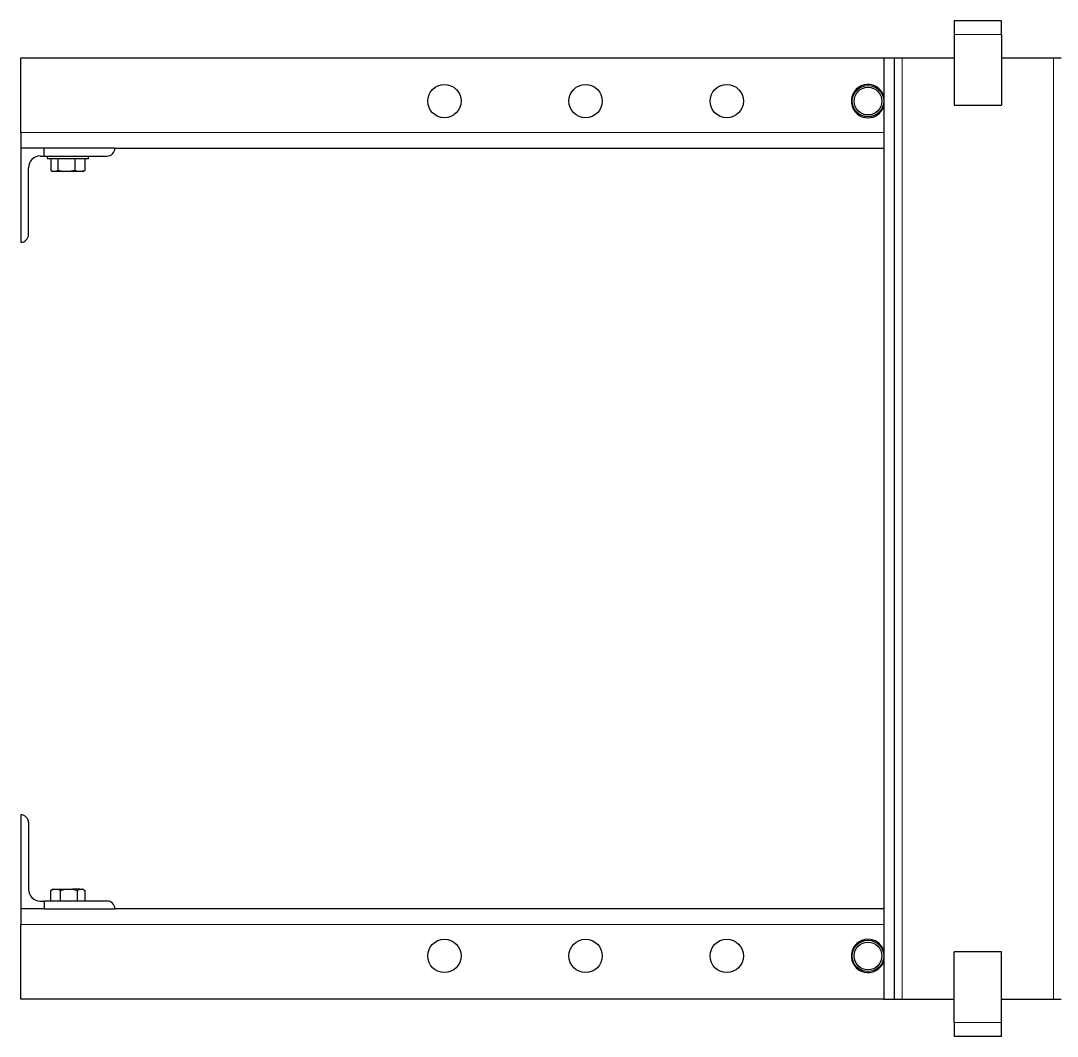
# Model space of a CAD drawing. Header units: millimetres. Extents: x 15 to 1184, y 5 to 836.
# Drawn here: x 270.3 to 438.1, y 495.3 to 659.8 of the extents above; entities that cross this region are included whole.
import ezdxf

# ---------------------------------------------------------------- set-up
doc = ezdxf.new("R2010")
doc.units = ezdxf.units.MM

msp = doc.modelspace()

# ---------------------------------------------------------------- linework, layer by layer
at = {"color": 7, "linetype": 'Continuous', "lineweight": 25}
for p, q in [((429.01, 659.78), (421.39, 659.78)), ((421.39, 659.78), (421.39, 657.56)), ((429.01, 657.56), (429.01, 659.78)), ((421.39, 657.56), (421.39, 646.13)), ((429.01, 657.56), (429.01, 646.13)), ((270.26, 641.68), (270.26, 653.75)), ((270.26, 653.75), (409.96, 653.75)), ((409.96, 653.75), (411.7, 653.75)), ((409.96, 653.75), (409.96, 501.35)), ((411.7, 501.35), (411.7, 653.75)), ((411.7, 653.75), (412.97, 653.75)), ((412.97, 653.75), (421.39, 653.75)), ((429.01, 653.75), (437.43, 653.75)), ((437.43, 653.75), (438.7, 653.75)), ((421.39, 646.13), (429.01, 646.13)), ((270.26, 641.68), (270.26, 639.14)), ((270.26, 639.14), (270.26, 623.9)), ((274.07, 639.14), (270.26, 639.14)), ((273.43, 637.87), (274.07, 637.87)), ((274.07, 637.87), (274.07, 639.14)), ((285.5, 639.14), (274.07, 639.14)), ((274.07, 637.87), (284.23, 637.87)), ((274.55, 637.87), (274.55, 637.39)), ((281.21, 637.39), (281.21, 637.87)), ((285.5, 639.14), (409.96, 639.14)), ((281.21, 637.39), (274.55, 637.39)), ((275.13, 637.39), (275.13, 635.52)), ((275.14, 637.39), (275.14, 635.52)), ((276.27, 637.39), (276.27, 635.52)), ((279, 637.39), (279, 635.52)), ((280.61, 637.39), (280.61, 635.52)), ((280.63, 637.39), (280.63, 635.52)), ((271.53, 625.17), (271.53, 635.97)), ((275.48, 635.34), (275.14, 635.52)), ((275.26, 635.44), (275.43, 635.34)), ((275.43, 635.34), (275.48, 635.34)), ((275.93, 635.34), (275.48, 635.34)), ((276.27, 635.52), (275.93, 635.34)), ((277.08, 635.34), (275.93, 635.34)), ((277.08, 635.34), (276.27, 635.52)), ((278.18, 635.34), (277.08, 635.34)), ((279, 635.52), (278.18, 635.34)), ((279.48, 635.34), (278.18, 635.34)), ((279.48, 635.34), (279, 635.52)), ((280.13, 635.34), (279.48, 635.34)), ((280.61, 635.52), (280.13, 635.34)), ((280.32, 635.34), (280.13, 635.34)), ((280.32, 635.34), (280.49, 635.44)), ((280.49, 635.45), (280.61, 635.52)), ((270.26, 531.19), (270.26, 515.95)), ((271.53, 529.92), (271.53, 519.13)), ((275.14, 518.94), (275.61, 519.12)), ((275.25, 519), (275.14, 518.94)), ((275.14, 517.22), (275.14, 518.94)), ((275.43, 519.12), (275.24, 519.01)), ((275.43, 519.12), (275.61, 519.12)), ((275.61, 519.12), (276.24, 519.12)), ((276.24, 519.12), (276.71, 518.94)), ((276.24, 519.12), (277.52, 519.12)), ((276.71, 518.94), (277.52, 519.12)), ((276.71, 517.22), (276.71, 518.94)), ((277.52, 519.12), (278.63, 519.12)), ((278.63, 519.12), (279.45, 518.94)), ((279.8, 519.12), (278.63, 519.12)), ((279.45, 518.94), (279.8, 519.12)), ((279.45, 517.22), (279.45, 518.94)), ((279.8, 519.12), (280.27, 519.12)), ((280.27, 519.12), (280.62, 518.94)), ((280.32, 519.12), (280.27, 519.12)), ((280.52, 519.01), (280.32, 519.12)), ((280.62, 518.94), (280.62, 517.22)), ((273.43, 517.22), (274.07, 517.22)), ((274.07, 517.22), (274.07, 515.95)), ((284.23, 517.22), (274.07, 517.22)), ((270.26, 515.95), (270.26, 513.41)), ((274.07, 515.95), (270.26, 515.95)), ((274.07, 515.95), (285.5, 515.95)), ((409.96, 515.95), (285.5, 515.95)), ((270.26, 501.35), (270.26, 513.41)), ((421.39, 497.54), (421.39, 508.97)), ((429.01, 508.97), (421.39, 508.97)), ((429.01, 497.54), (429.01, 508.97)), ((409.96, 501.35), (270.26, 501.35)), ((409.96, 501.35), (411.7, 501.35)), ((411.7, 501.35), (412.97, 501.35)), ((412.97, 501.35), (421.39, 501.35)), ((429.01, 501.35), (437.43, 501.35)), ((437.43, 501.35), (438.7, 501.35)), ((421.39, 497.54), (421.39, 495.32)), ((429.01, 495.32), (429.01, 497.54)), ((421.39, 495.32), (429.01, 495.32))]:
    msp.add_line(p, q, dxfattribs=at)
at = {"color": 8, "linetype": 'Continuous', "lineweight": 18}
for p, q in [((421.39, 657.56), (429.01, 657.56)), ((412.97, 501.35), (412.97, 653.75)), ((437.43, 501.35), (437.43, 653.75)), ((409.96, 641.68), (270.26, 641.68)), ((270.26, 513.41), (409.96, 513.41)), ((429.01, 497.54), (421.39, 497.54))]:
    msp.add_line(p, q, dxfattribs=at)
at = {"color": 7, "linetype": 'Continuous', "lineweight": 25}
for centre, radius in [((338.84, 646.76), 2.7), ((361.7, 646.76), 2.7), ((384.56, 646.76), 2.7), ((407.42, 646.76), 2.54), ((407.42, 646.76), 2.24), ((338.84, 508.33), 2.7), ((361.7, 508.33), 2.7), ((384.56, 508.33), 2.7), ((407.42, 508.33), 2.54), ((407.42, 508.33), 2.24)]:
    msp.add_circle(centre, radius, dxfattribs=at)
for centre, radius, start, end in [((407.42, 646.76), 2.7, 19.7499, 270), ((407.42, 646.76), 2.7, 270, 340.2501), ((273.43, 635.97), 1.91, 90, 180), ((284.23, 639.14), 1.27, 270, 0), ((270.26, 625.17), 1.27, 270, 0), ((270.26, 529.92), 1.27, 0, 90), ((273.43, 519.13), 1.91, 180, 270), ((284.23, 515.95), 1.27, 0, 90), ((407.42, 508.33), 2.7, 90, 340.2501), ((407.42, 508.33), 2.7, 19.7499, 90)]:
    msp.add_arc(centre, radius, start, end, dxfattribs=at)

doc.saveas('drawing.dxf')
